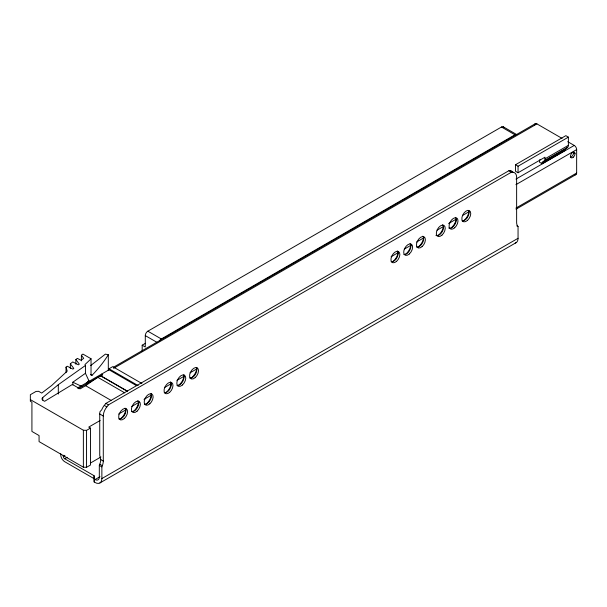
<?xml version="1.0" encoding="UTF-8"?>
<svg xmlns="http://www.w3.org/2000/svg" width="607" height="607" viewBox="0 0 607 607"><rect width="100%" height="100%" fill="white"/><g stroke="black" fill="none" stroke-linecap="round" stroke-linejoin="round"><path stroke-width="0.91" d="M81.399 360.877L81.399 355.232L82.901 354.071L91.042 358.767L91.035 374.663A1.958 0.797 -71.7 0 0 91.111 375.217A2.026 0.819 -72 0 0 91.498 375.558A2.109 0.85 -72.3 0 0 91.862 375.43L92.059 375.255A232.625 134.306 0 0 0 108.312 354.738L105.39 354.131L90.709 365.528M101.399 375.862L101.452 374.132L102.72 374.868L97.719 377.266L85.625 385.695L80.063 388.905L72.377 384.466L44.614 401.31L43.196 400.491A4.014 2.314 0 0 1 42.748 397.524L58.31 384.694L85.435 365.467L84.988 364.511A232.625 134.306 0 0 0 91.042 358.767M518.052 238.293L101.87 478.574A9.629 5.554 60 0 1 95.064 482.504L94.184 481.996L94.184 479.052L95.064 479.553A6.017 3.475 60 0 0 99.313 477.094L99.313 465.425L99.783 464.218A10.023 5.789 -60 0 0 100.732 459.575L99.738 455.387L99.738 413.974A10.023 5.789 -60 0 1 99.98 411.728A12.421 2.785 -39.4 0 1 101.726 409.801A10.023 5.789 -60 0 1 104.275 405.415L105.921 403.367L508.894 170.719L510.533 170.863A10.023 5.789 -60 0 1 513.09 172.305A10.023 5.789 -60 0 1 516.633 177.381L516.633 222.405A10.023 5.789 -60 0 0 517.581 225.956L518.052 226.616L518.052 238.293A9.629 5.554 60 0 1 515.244 243.028M101.87 478.574L101.87 466.897L102.333 465.69A10.023 5.789 -60 0 0 103.289 461.047L103.289 416.023A10.023 5.789 -60 0 1 106.832 406.887L108.478 404.839L511.443 172.191L513.09 172.335L510.533 170.863M86.422 383.123L88.827 380.589L85.435 373.29L85.435 365.467M539.805 160.066A4.613 2.663 60 0 0 539.532 161.416L539.532 162.236L542.089 163.708L542.089 162.888A1.002 0.577 60 0 1 542.248 162.464L544.251 160.794L567.651 147.289A4.613 2.663 60 0 0 568.387 145.331L568.387 137.144L565.838 135.665L515.502 164.732L515.502 171.28L518.052 172.752L544.995 157.198L544.995 158.837A4.613 2.663 60 0 1 544.251 160.794M542.248 162.464L565.641 148.958L567.651 147.289M66.026 372.63L66.026 367.167L67.248 366.218L72.886 369.117L73.788 368.411L70.344 363.813L72.772 361.931L78.409 364.822L79.312 364.124L75.875 359.526L77.339 358.388L81.095 360.315L83.69 358.305L81.399 355.232M72.84 384.99L72.84 382.213L85.435 373.29M142.175 351.567L142.175 345.186L145.293 346.992L145.293 335.61A3.612 2.087 -60 0 1 147.842 331.187L501.496 127.007A3.612 2.087 -60 0 1 503.924 127.645M142.175 345.186L145.452 343.296M136.552 385.665L109.01 369.762L109.01 368.783L112.72 366.643L141.879 383.48M159.512 340.868A3.612 2.087 -60 0 1 161.318 338.964L514.964 134.792A3.612 2.087 -60 0 1 516.769 134.61L503.302 126.833M77.4 388.063L109.397 369.587M113.501 367.22L535.245 123.729M78.28 388.708L102.075 374.967M113.562 368.335L536.945 123.896L562.082 138.411M515.502 164.732L518.052 166.204L568.387 137.144M544.995 158.837L568.387 145.331M542.089 162.888L565.481 149.383A1.002 0.577 60 0 1 565.641 148.958M542.089 163.708L565.481 150.202L565.481 149.383M515.98 179.065L574.237 145.43A3.407 1.965 60 0 1 576.65 149.603L576.65 173.025A3.407 1.965 60 0 1 574.617 174.604M100.132 420.507L88.713 427.1L90.458 428.102L90.458 465.053L86.558 467.299L83.371 467.185L39.068 441.608L39.068 435.56L31.921 431.433L31.921 402.168L30.35 401.257L30.35 394.709L36.025 391.432L38.628 391.303L41.708 393.086L51.739 385.453L67.218 371.127L66.026 367.167M30.35 399.618L83.371 430.234L86.558 430.355L90.458 428.102M118.562 414.08L125.953 409.816M131.696 406.5L139.086 402.236M144.011 399.391L151.401 395.127M164.535 387.539L171.098 383.745M176.849 380.43L184.24 376.165M189.983 372.85L197.374 368.578M391.113 256.723L398.503 252.459M404.254 249.143L411.637 244.871M416.561 242.034L423.952 237.762M437.086 230.182L443.656 226.388M448.581 223.543L456.79 218.808M462.542 215.485L469.105 211.699M515.897 184.68L576.65 149.603M94.184 481.996L94.085 475.713L64.714 458.763A2.003 1.161 60 0 1 63.295 456.305L64.934 455.356M64.714 458.763L67.172 457.337M515.897 208.102L576.65 173.025M516.049 209.172L575.944 174.588M90.344 463.103L100.944 456.98M95.064 479.553L99.988 476.707M99.874 482.975L516.056 242.694M72.84 382.213L81.991 386.53M567.75 141.689L574.237 145.43M573.6 152.843L575.019 153.662M501.496 127.007L514.964 134.792M508.894 170.719L511.443 172.191M516.777 225.88L518.052 226.616M147.842 331.187L161.318 338.964M145.293 335.61L157.183 342.469M109.01 368.783L138.176 385.62M100.55 375.627L127.584 391.234M100.8 375.976L127.015 391.105M97.719 377.266L124.754 392.866M90.466 374.337L92.059 375.255M85.625 385.695L111.02 400.354M105.921 403.367L108.478 404.839M104.275 405.415L106.832 406.887M99.738 413.974L103.289 416.023M100.732 459.575L103.289 461.047M99.783 464.218L102.333 465.69M99.313 465.425L101.87 466.897M518.052 166.204L518.052 172.752M108.312 354.738L108.312 370.452M94.085 475.713L94.085 478.665L64.714 461.707A5.615 3.24 60 0 1 60.746 454.833L60.746 453.763M88.827 380.589L88.827 382.44M86.558 430.355L86.558 467.299M83.371 430.234L83.371 467.185M75.875 359.526L75.875 364.223M70.344 363.813L70.344 368.517M63.295 455.242L63.295 456.305M58.31 384.694L58.31 394.057M42.748 397.524L42.748 400.096M196.805 367.599A8.923 5.152 -60 0 1 190.492 378.525M196.319 367.667A6.32 3.65 -60 0 1 195.234 374.557A6.32 3.65 -60 0 1 189.71 377.994M422.829 236.199A6.32 3.65 -60 0 1 422.373 243.141A6.32 3.65 -60 0 1 416.592 247.003M442.685 224.742A6.32 3.65 -60 0 1 441.972 232.102A6.32 3.65 -60 0 1 435.909 235.326M443.459 226.335A8.923 5.152 -60 0 1 438.208 235.417M455.447 217.374A6.32 3.65 -60 0 1 454.734 224.734A6.32 3.65 -60 0 1 448.672 227.959M456.221 218.968A8.923 5.152 -60 0 1 450.971 228.05M468.574 210.485A6.32 3.65 -60 0 1 467.496 217.367A6.32 3.65 -60 0 1 461.965 220.811M468.983 211.6A8.923 5.152 -60 0 1 462.746 221.343M398.162 251.344A8.923 5.152 -60 0 1 392.835 261.617M397.304 250.934A6.32 3.65 -60 0 1 396.849 257.876A6.32 3.65 -60 0 1 391.067 261.746M410.066 243.566A6.32 3.65 -60 0 1 409.611 250.509A6.32 3.65 -60 0 1 403.83 254.379M410.84 245.167A8.923 5.152 -60 0 1 405.597 254.25M423.603 237.792A8.923 5.152 -60 0 1 418.36 246.882M183.557 375.035A6.32 3.65 -60 0 1 182.472 381.924A6.32 3.65 -60 0 1 176.948 385.362M138.662 401.166A8.923 5.152 -60 0 1 133.343 411.432M151.424 393.799A8.923 5.152 -60 0 1 145.119 404.725M171.28 382.334A8.923 5.152 -60 0 1 165.954 392.608M125.899 408.534A8.923 5.152 -60 0 1 120.581 418.8M184.042 374.967A8.923 5.152 -60 0 1 177.73 385.9M125.05 408.124A6.32 3.65 -60 0 1 124.594 415.067A6.32 3.65 -60 0 1 118.813 418.929M137.812 400.757A6.32 3.65 -60 0 1 137.357 407.699A6.32 3.65 -60 0 1 131.575 411.561M150.938 393.867A6.32 3.65 -60 0 1 149.861 400.749A6.32 3.65 -60 0 1 144.337 404.194M170.423 381.924A6.32 3.65 -60 0 1 169.968 388.867A6.32 3.65 -60 0 1 164.186 392.729M534.562 124.875A3.407 1.965 60 0 1 536.945 123.896M573.577 153.268A3.21 1.851 -60 0 1 570.299 157.076M540.018 159.724A4.613 2.663 60 0 1 540.276 159.451M422.077 246.617A6.32 3.65 -60 0 0 424.073 236.829A6.32 3.65 -60 0 0 416.607 243.46A6.32 3.65 -60 0 0 422.077 246.617M441.926 235.152A6.32 3.65 -60 0 0 443.929 225.372A6.32 3.65 -60 0 0 436.456 231.995A6.32 3.65 -60 0 0 441.926 235.152M454.689 227.784A6.32 3.65 -60 0 0 456.692 218.004A6.32 3.65 -60 0 0 449.218 224.628A6.32 3.65 -60 0 0 454.689 227.784M467.451 220.417A6.32 3.65 -60 0 0 469.454 210.629A6.32 3.65 -60 0 0 461.98 217.26A6.32 3.65 -60 0 0 467.451 220.417M396.553 261.351A6.32 3.65 -60 0 0 398.549 251.564A6.32 3.65 -60 0 0 391.083 258.195A6.32 3.65 -60 0 0 396.553 261.351M409.315 253.984A6.32 3.65 -60 0 0 411.311 244.196A6.32 3.65 -60 0 0 403.845 250.828A6.32 3.65 -60 0 0 409.315 253.984M124.291 418.534A6.32 3.65 -60 0 0 126.294 408.754A6.32 3.65 -60 0 0 118.82 415.378A6.32 3.65 -60 0 0 124.291 418.534M137.053 411.167A6.32 3.65 -60 0 0 139.056 401.386A6.32 3.65 -60 0 0 131.582 408.01A6.32 3.65 -60 0 0 137.053 411.167M149.815 403.799A6.32 3.65 -60 0 0 151.818 394.019A6.32 3.65 -60 0 0 144.345 400.643A6.32 3.65 -60 0 0 149.815 403.799M169.672 392.342A6.32 3.65 -60 0 0 171.675 382.554A6.32 3.65 -60 0 0 164.201 389.178A6.32 3.65 -60 0 0 169.672 392.342M182.434 384.975A6.32 3.65 -60 0 0 184.437 375.187A6.32 3.65 -60 0 0 176.963 381.811A6.32 3.65 -60 0 0 182.434 384.975M195.196 377.607A6.32 3.65 -60 0 0 197.199 367.819A6.32 3.65 -60 0 0 189.725 374.443A6.32 3.65 -60 0 0 195.196 377.607M573.334 157.16A3.21 1.851 -60 0 0 574.351 152.19A3.21 1.851 -60 0 0 570.557 155.559A3.21 1.851 -60 0 0 573.334 157.16"/></g></svg>
